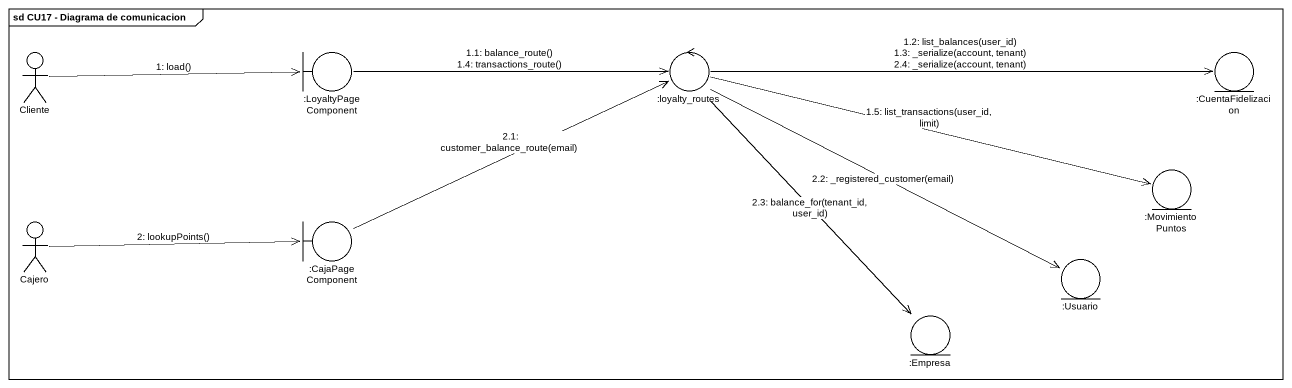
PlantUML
@startuml
mainframe sd CU17 - Diagrama de comunicacion
actor Cliente
boundary ":LoyaltyPageComponent" as LoyaltyPageComponent
control ":loyalty_routes" as loyalty_routes
entity ":CuentaFidelizacion" as CuentaFidelizacion
entity ":MovimientoPuntos" as MovimientoPuntos
actor Cajero
boundary ":CajaPageComponent" as CajaPageComponent
entity ":Usuario" as Usuario
entity ":Empresa" as Empresa
Cliente -right-> LoyaltyPageComponent : 1: load()
LoyaltyPageComponent -right-> loyalty_routes : 1.1: balance_route()\n1.4: transactions_route()
loyalty_routes -right-> CuentaFidelizacion : 1.2: list_balances(user_id)\n1.3: _serialize(account, tenant)\n2.4: _serialize(account, tenant)
loyalty_routes -right-> MovimientoPuntos : 1.5: list_transactions(user_id, limit)
Cajero -right-> CajaPageComponent : 2: lookupPoints()
CajaPageComponent -right-> loyalty_routes : 2.1: customer_balance_route(email)
loyalty_routes -right-> Usuario : 2.2: _registered_customer(email)
loyalty_routes --> Empresa : 2.3: balance_for(tenant_id, user_id)
@enduml
